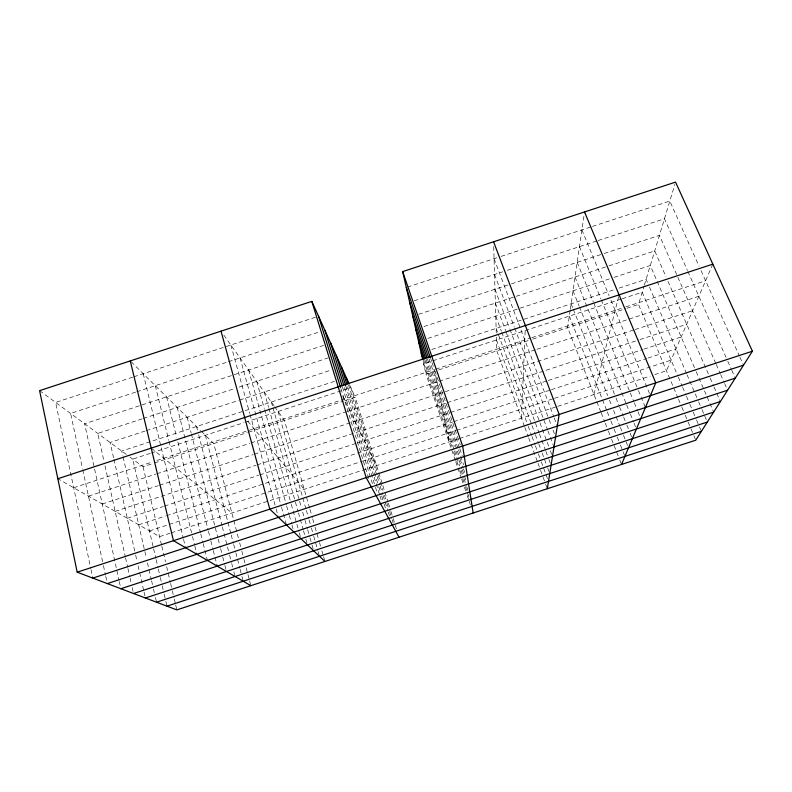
<?xml version="1.0" encoding="UTF-8"?>
<svg xmlns="http://www.w3.org/2000/svg" width="792" height="792" viewBox="0 0 792 792"><rect width="100%" height="100%" fill="white"/><g stroke="black" fill="none" stroke-linecap="round" stroke-linejoin="round"><path stroke-width="0.59" stroke-dasharray="3.96 2.97" d="M521.473 418.216L525.244 329.155M570.131 310.523L567.626 327.68L600.742 411.701M570.289 309.405L584.367 213.147M593.96 394.495L619.087 294.852M678.011 398.069L638.5 304.465L643.995 286.318M644.351 285.14L674.883 184.338M712.83 264.142L666.478 370.755L654.786 374.586M132.71 377.17L55.628 402.435L90.763 568.458M133.878 376.784L317.374 316.622M407.454 287.09L499.93 256.766M501.098 256.39L591.287 226.819M592.466 226.433L669.814 201.079L699.049 266.171M135.571 392.149L70.607 413.444L82.507 468.587M136.729 391.773L227.264 362.092M228.423 361.716L320.176 331.64M414.305 300.782L502.682 271.814M507.335 270.28L596.93 240.916M598.099 240.53L664.448 218.78L687.397 270.418M323.661 345.401L84.615 423.75L119.038 580.368M418.681 314.266L510.236 284.249M511.414 283.863L603.029 253.836M604.207 253.46L659.429 235.353L715.75 363.35M142.144 418.869L97.753 433.412L103.92 461.003M143.312 418.483L234.472 388.615M239.144 387.08L328.017 357.954M423.967 326.512L607.84 266.26M609.018 265.874L654.727 250.896L666.032 276.853M145.134 431.026L110.108 442.5L113.652 458.142M146.292 430.64L238.55 400.415M239.719 400.029L330.858 370.171M427.908 338.372L609.315 278.933M613.998 277.398L650.301 265.498L656.667 280.249M334.551 381.328L121.73 451.054L122.829 455.806M431.709 349.5L614.483 289.615M619.176 288.08L646.133 279.249L647.579 282.615M150.292 453.361L132.7 459.122L153.331 547.618M151.46 452.975L244.085 422.631M245.263 422.245L350.846 387.654L377.893 474.131M621.047 299.148L423.641 363.815L452.034 447.292M622.225 298.762L642.213 292.218L677.823 375.972M73.686 487.743L152.094 462.063M156.776 460.528L434.452 369.567L449.024 441.926M435.63 369.191L530.65 338.065M531.828 337.679L624.561 307.306M625.739 306.92L705.603 280.754M129.957 457.103L143.065 466.745L153.49 463.33M154.648 462.944L247.361 432.58M248.52 432.204L343.599 401.059M344.758 400.683L355.192 397.257L382.487 484.407M455.351 460.568L425.967 374.081L434.095 371.418M438.738 369.894L528.135 340.61M532.778 339.095L625.72 308.652M626.878 308.266L638.5 304.465M88.456 496.158L155.776 474.111M156.935 473.725L249.826 443.302M250.995 442.926L346.272 411.721M347.431 411.335L436.956 382.021M439.283 381.259L535.857 349.628M537.016 349.252L698.871 296.238M102.257 504.019L158.38 485.635M159.548 485.258L253.133 454.608M254.301 454.232L633.917 329.918M635.095 329.531L692.584 310.712M115.177 511.375L256.113 465.231M257.271 464.855L446.163 403.009M447.332 402.623L638.798 339.936M639.966 339.55L686.694 324.255M127.304 518.285L163.32 506.494M164.479 506.118L258.608 475.299M259.766 474.913L356.281 443.322M357.449 442.936L449.371 412.84M450.539 412.464L547.173 380.823M548.341 380.447L642.718 349.549M643.876 349.163L681.169 336.956M138.699 524.779L165.409 516.038M166.567 515.651L452.46 422.067M453.628 421.69L550.212 390.07M551.38 389.684L646.866 358.43M648.024 358.043L675.982 348.896M149.44 530.897L168.043 524.809M169.201 524.423L361.142 461.597M362.31 461.221L455.459 430.729M456.618 430.343L553.331 398.693M554.499 398.307L671.091 360.142M170.062 533.224L159.568 536.659L57.836 478.714M171.23 532.848L458.37 438.867M459.538 438.491L556.548 406.732M557.716 406.355L650.103 376.111M39.6 390.644L126.304 454.41M151.222 448.114L231.878 512.998M131.145 361.766L200.554 430.531M201.366 431.323L213.741 443.589L238.412 538.016M247.777 421.235L304.227 489.317M223.829 335.105L274.062 405.811M274.735 406.761L284.447 420.433L309.652 508.246M342.679 396.069L376.606 465.627M349.47 384.605L355.192 397.257M701.068 270.656L739.481 356.162M739.985 357.291L743.52 365.171M687.892 271.547L727.294 360.192M727.789 361.31L731.283 369.161M731.778 370.29L735.273 378.14M716.235 364.468L720.185 373.428M720.671 374.547L724.126 382.387M724.621 383.506L727.571 390.228M668.002 281.368L709.642 376.893M710.127 378.012L713.552 385.853M714.038 386.971L720.383 401.534M657.162 281.378L695.713 370.607M696.198 371.725L713.651 412.117M649.509 287.11L686.595 373.656M687.07 374.784L698.168 400.663M698.643 401.792L701.544 408.543M702.019 409.662L707.325 422.047M678.308 377.111L682.15 386.149M682.635 387.288L686.001 395.198M686.476 396.327L689.367 403.118M689.842 404.247L692.733 411.028M693.208 412.157L696.099 418.948M696.574 420.077L698.98 425.73M699.465 426.858L701.385 431.383M678.487 399.208L681.367 406.039M681.853 407.177L684.733 414.008M685.219 415.147L687.614 420.839M688.099 421.978L690.495 427.66M690.98 428.799L693.386 434.491M693.861 435.63L695.782 440.184M581.912 229.888L609.078 295.644M610.949 300.178L650.39 395.644M579.467 246.639L600.831 298.782M601.296 299.911L637.976 389.417M638.441 390.555L645.401 407.543M577.18 262.31L593.337 302.049M593.792 303.178L633.857 401.683M634.313 402.811L637.53 410.721M637.996 411.85L640.292 417.503M575.032 277.012L626.215 403.772M626.68 404.92L629.927 412.949M630.383 414.097L633.63 422.126M634.095 423.265L636.402 429.007M573.012 290.822L578.972 305.702M579.437 306.841L615.542 396.841M615.998 397.98L619.176 405.9M619.621 407.029L623.254 416.077M623.71 417.216L626.432 423.997M626.888 425.136L629.61 431.917M630.066 433.056L632.333 438.709M571.111 303.831L572.913 308.365M573.368 309.494L607.702 395.624M609.513 400.158L611.78 405.841M613.582 410.375L619.918 426.264M620.374 427.393L623.086 434.204M623.542 435.343L628.511 447.827M569.319 316.097L606.85 410.791M607.306 411.929L610.464 419.908M610.919 421.057L613.632 427.888M614.077 429.036L616.79 435.867M617.245 437.016L619.958 443.857M620.403 444.995L622.661 450.688M623.116 451.836L624.472 455.252M601.197 412.84L604.811 422.017M605.266 423.166L607.979 430.056M608.424 431.195L611.137 438.085M611.592 439.223L619.275 458.726M619.73 459.875L621.542 464.468M494.069 258.687L553.846 416.919M554.281 418.067L557.311 426.096M494.535 274.478L514.325 327.126M514.75 328.264L548.707 418.631M549.143 419.77L551.291 425.492M553.014 430.066L555.162 435.788M494.97 289.258L509.543 328.205M509.969 329.353L547.49 429.67M547.916 430.818L553.549 445.866M495.376 303.118L505.642 330.69M506.068 331.838L539.55 421.75M539.986 422.908L548.599 446.045M550.321 450.678L552.479 456.459M495.762 316.137L501.326 331.135M501.752 332.293L539.035 432.858M539.471 434.016L545.48 450.232M545.916 451.39L548.49 458.34M548.915 459.499L550.638 464.132M496.119 328.393L531.571 424.383M531.996 425.532L534.956 433.541M535.372 434.679L538.332 442.688M538.758 443.837L541.718 451.846M542.144 452.994L547.213 466.726M547.628 467.864L549.321 472.438M496.455 339.956L527.779 425.076M528.205 426.225L531.59 435.422M532.006 436.57L534.966 444.609M535.392 445.767L537.926 452.658M538.352 453.806L540.887 460.697M541.312 461.855L548.5 481.387M524.443 426.304L496.782 350.886L496.287 334.175M524.858 427.462L528.254 436.709M528.68 437.867L537.58 462.142M538.006 463.3L540.124 469.082M540.55 470.24L542.668 476.012M543.094 477.17L545.213 482.952M545.639 484.11L547.331 488.733M430.888 359.162L431.68 361.479M432.076 362.637L433.66 367.26M434.848 370.735L460.32 444.946M429.046 358.915L459.409 447.569M459.815 448.737L462.221 455.766M427.442 358.964L458.073 448.539M458.469 449.707L463.667 464.884M426.056 359.34L459.825 458.221M460.221 459.39L463.013 467.557M463.409 468.725L465.409 474.566M424.898 360.053L454.301 446.292M455.895 450.965L458.687 459.152M459.083 460.32L461.875 468.498M462.271 469.666L466.26 481.348M423.562 359.974L454.123 449.727M454.519 450.886L459.627 465.884M461.192 470.498L463.558 477.418M463.944 478.576L466.3 485.496M466.696 486.644L468.27 491.258M453.608 451.925L456.36 460.033M456.756 461.192L459.518 469.3M459.904 470.458L462.271 477.408M462.667 478.566L465.033 485.516M465.429 486.674L469.359 498.257M455.747 461.736L461.291 478.041M461.687 479.209L464.062 486.199M464.458 487.357L465.647 490.852M467.221 495.515L468.805 500.178M469.201 501.336L470.389 504.831M382.853 485.585L388.001 502.019M388.367 503.187L390.575 510.236M390.941 511.404L392.782 517.275M393.149 518.453L396.822 530.185M378.259 475.299L383.001 490.476M384.466 495.148L386.654 502.148M387.021 503.316L389.209 510.325M389.575 511.483L391.763 518.493M392.129 519.661L393.228 523.166M348.46 384.575L376.843 475.467M377.21 476.645L379.794 484.912M380.16 486.09L382.744 494.366M383.11 495.545L387.902 510.899M388.278 512.077L389.753 516.81M347.599 386.674L378.378 485.427M378.744 486.605L381.318 494.852M381.685 496.03L383.892 503.098M384.259 504.276L385.724 508.989M345.658 385.674L373.765 476.002M374.131 477.18L379.625 494.842M379.992 496.02L381.823 501.9M344.461 387.427L375.101 486.08M375.467 487.258L377.289 493.149M342.53 387.258L372.824 485.011M340.926 388.634L369.527 481.1M309.999 509.424L312.375 517.701M312.711 518.889L314.751 525.987M315.087 527.165L319.156 541.362M319.503 542.54L320.512 546.084M321.879 550.816L323.235 555.548M323.572 556.736L324.591 560.281M278.101 411.493L306.029 509.226M306.365 510.404L308.722 518.641M309.048 519.819L311.068 526.878M311.404 528.056L313.424 535.115M313.761 536.293L317.79 550.41M318.127 551.578L319.136 555.113M271.379 402.029L272.725 406.781M273.072 407.979L301.346 507.415M302.683 512.107L304.682 519.146M305.019 520.314L307.345 528.521M307.682 529.69L309.682 536.728M310.018 537.897L311.682 543.758M312.018 544.936L313.682 550.796M264.251 391.99L268.597 407.375M268.933 408.563L295.089 500.999M295.426 502.187L298.119 511.691M298.455 512.879L303.158 529.511M303.494 530.699L305.514 537.827M305.851 539.015L307.187 543.767M256.677 381.338L264.31 408.454M264.637 409.642L290.941 503.108M291.278 504.296L298.96 531.61M299.297 532.798L300.633 537.55M248.619 369.993L286.318 504.742M286.645 505.93L288.971 514.255M289.308 515.443L291.634 523.769M291.971 524.957L293.961 532.085M240.035 357.905L281.239 506.167M281.566 507.335L286.14 523.809M230.858 344.985L249.727 413.365M250.054 414.543L275.824 507.9M276.151 509.078L278.111 516.176M239.659 542.787L241.53 549.935M241.837 551.123L243.708 558.281M244.015 559.469L244.956 563.043M246.203 567.814L249.312 579.724M249.629 580.912L250.866 585.684M205.385 435.313L230.917 533.808M231.224 534.996L233.373 543.292M233.68 544.48L235.531 551.588M235.838 552.776L239.827 568.191M240.134 569.379L241.669 575.299M241.976 576.487L242.906 580.041M196.535 426.542L197.446 430.086M198.663 434.808L222.017 525.69M222.324 526.868L227.185 545.777M227.482 546.965L229.314 554.053M229.611 555.232L231.432 562.32M231.739 563.508L232.65 567.052M233.868 571.774L234.779 575.329M187.16 417.255L191.11 432.769M191.407 433.957L217.889 537.936M218.196 539.134L220.334 547.519M220.641 548.717L222.473 555.905M222.78 557.103L224.601 564.29M224.908 565.488L226.126 570.28M177.2 407.385L208.167 530.194M208.464 531.392L210.583 539.778M210.88 540.976L212.999 549.361M213.295 550.559L217.226 566.132M166.597 396.881L176.665 437.263M177.853 442.005L200.515 532.828M200.812 534.026L202.9 542.421M203.207 543.619L207.395 560.409M155.291 385.684L168.765 440.322M169.062 441.51L192.189 535.303M192.486 536.491L194.535 544.797M194.822 545.985L196.871 554.301M143.213 373.725L183.269 538.194M183.556 539.382L185.585 547.737M143.065 466.745L161.548 545.064M161.835 546.272L165.518 561.874M166.647 566.676L170.329 582.278M170.617 583.486L172.032 589.486M172.31 590.683L174.012 597.891M174.299 599.089L175.428 603.89M175.715 605.088L176.844 609.889M153.618 548.816L155.846 558.37M156.123 559.568L158.073 567.933M158.35 569.121L160.024 576.289M160.301 577.487L161.974 584.654M162.251 585.852L163.924 593.02M164.201 594.218L165.587 600.188M165.865 601.385L166.983 606.157M123.106 456.994L146.371 558.132M147.47 562.894L151.312 579.566M151.579 580.764L153.232 587.912M153.5 589.099L154.321 592.673M155.42 597.435L156.519 602.197M423.146 361.647L425.967 374.081M113.929 459.34L135.402 553.974M135.67 555.162L137.016 561.112M138.095 565.874L143.768 590.852M144.035 592.04L145.391 597.99M104.989 465.805L125.284 556.608M125.552 557.796L127.68 567.319M127.948 568.508L129.809 576.843M130.076 578.031L131.135 582.793M132.205 587.555L133.531 593.505M119.295 581.566L120.869 588.723M82.764 469.785L103.188 564.429M103.445 565.627L105.514 575.21M105.781 576.408L107.326 583.595M91.021 569.666L92.803 578.101M493.723 246.609L496.257 333.026"/><path stroke-width="1.19" d="M547.331 488.733L559.172 414.454L493.574 241.778M621.542 464.468L655.756 382.853L584.536 211.959M422.651 359.469L402.673 271.587L675.556 182.11L752.4 351.222L695.782 440.184L176.844 609.889L77.18 572.19L39.6 390.644L311.82 301.386L349.015 383.595M57.836 478.714L712.83 264.142M77.18 572.19L752.4 351.222M92.803 578.101L743.52 365.171M107.326 583.595L735.273 378.14M120.869 588.723L727.571 390.228M133.531 593.505L720.383 401.534M145.391 597.99L713.651 412.117M156.519 602.197L707.325 422.047M166.983 606.157L701.385 431.383M250.866 585.684L173.458 540.688L130.284 360.904M324.928 561.459L269.795 509.157L221.027 331.155M399.029 537.233L366.191 477.616L311.82 301.386M402.673 271.587L462.647 446.045L473.161 512.988M406.286 287.476L430.482 358.004M409.652 302.306L428.65 357.756M412.81 316.186L427.046 357.806M415.77 329.205L425.66 358.172M418.552 341.431L424.502 358.895M421.166 352.955L423.156 358.806M346.252 377.497L348.094 383.397M341.382 366.726L346.866 384.328M336.204 355.281L345.658 385.674M330.69 343.094L343.738 385.1M324.819 330.115L342.164 386.09M318.542 316.236L340.57 387.466"/></g></svg>
